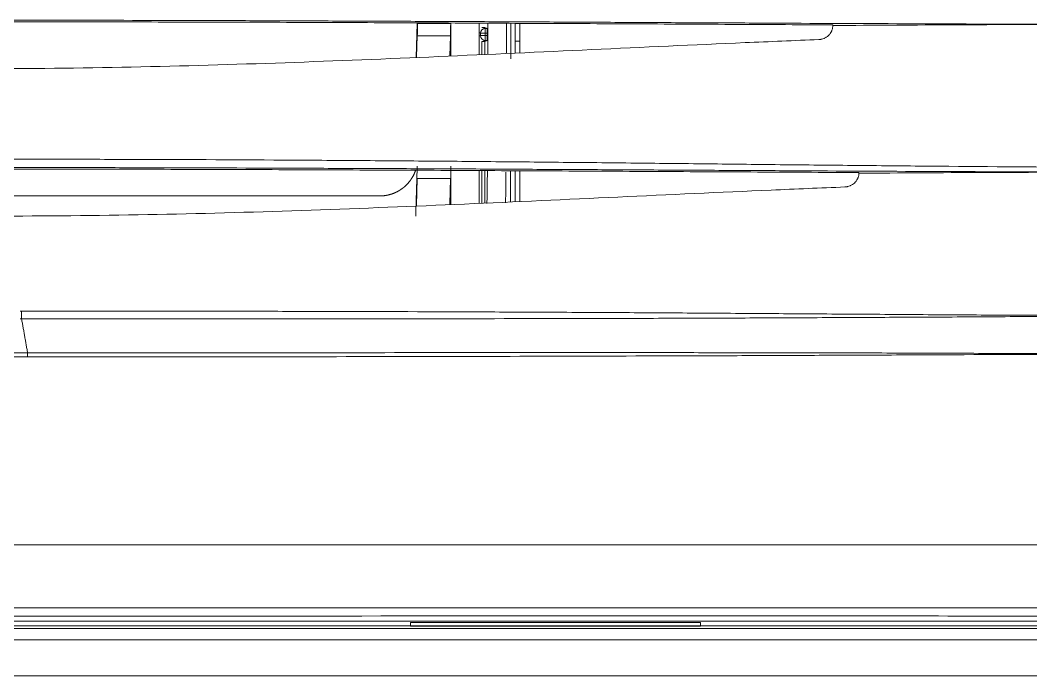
# Model space of a CAD drawing. Header units: millimetres. Extents: x 70151 to 230897, y 35202 to 113211.
# Drawn here: x 171888.5 to 171995.3, y 68316 to 68385.2 of the extents above; entities that cross this region are included whole.
import ezdxf

# ---------------------------------------------------------------- set-up
doc = ezdxf.new("R2010")
doc.units = ezdxf.units.MM
doc.header["$LTSCALE"] = 50
doc.layers.add('2-con', color=2, linetype='Continuous')
doc.layers.add('mark-B', color=2, linetype='Continuous', lineweight=20)

# ---------------------------------------------------------------- blocks, each defined once
blk = doc.blocks.new('무풍1way 일반')
at = {"layer": 'mark-B'}
for p, q in [((-514.56, -24.85), (-451.1, -24.85)), ((-514.56, -24.85), (-451.1, -24.85)), ((0, -25.36), (-514.56, -25.36)), ((0, -25.36), (-514.56, -25.36)), ((-451.1, -24.85), (-420.47, -24.85)), ((-451.1, -24.85), (-420.47, -24.85)), ((-420.47, -24.85), (0, -24.85)), ((-420.47, -24.85), (0, -24.85)), ((-380.01, -53.26), (380.01, -53.26)), ((380.01, -53.69), (-380.01, -53.69)), ((-424.71, -73.39), (-424.71, -69.38)), ((-424.61, -69.38), (-424.69, -72.08)), ((-421.18, -72.08), (-421.09, -69.23)), ((-432.03, -72.91), (-432.03, -69.68)), ((-432.03, -72.91), (-432.03, -69.68)), ((-431.52, -69.66), (-431.52, -72.91)), ((-431.52, -69.66), (-431.52, -72.91)), ((-431.02, -69.64), (-431.02, -72.92)), ((-431.02, -69.64), (-431.02, -72.92)), ((-428.32, -69.53), (-428.32, -72.93)), ((-428.01, -72.93), (-428.01, -69.52)), ((-427.72, -72.93), (-427.72, -69.5)), ((-258.56, -70.25), (-417.21, -70.25)), ((-424.69, -72.08), (-421.18, -72.08)), ((-432.03, -86.61), (-432.03, -85.36)), ((-432.03, -86.61), (-432.03, -85.36)), ((-431.52, -85.34), (-431.52, -86.61)), ((-431.52, -85.34), (-431.52, -86.61)), ((-431.05, -88.48), (-431.05, -84.74)), ((-431.05, -88.48), (-431.05, -84.74)), ((-430.59, -85.3), (-430.59, -88.49)), ((-428.63, -88.49), (-428.63, -85.22)), ((-428.32, -85.2), (-428.32, -86.56)), ((-428.01, -86.57), (-428.01, -85.19)), ((-427.72, -88.5), (-427.72, -85.18)), ((-424.71, -88.45), (-424.71, -85.06)), ((-424.63, -85.05), (-424.69, -87.14)), ((-421.18, -87.14), (-421.11, -84.91)), ((-421.17, -88.45), (-421.06, -84.91)), ((-431.52, -86.61), (-432.03, -86.61)), ((-432.03, -86.61), (-432.03, -88.48)), ((-431.52, -86.61), (-432.03, -86.61)), ((-432.03, -86.61), (-432.03, -88.48)), ((-431.52, -88.48), (-431.52, -86.61)), ((-431.52, -88.48), (-431.52, -86.61)), ((-428.56, -87.18), (-428.36, -87.18)), ((-428.56, -87.18), (-428.56, -87.43)), ((-428.36, -87.43), (-428.56, -87.43)), ((-428.32, -86.56), (-428.55, -86.68)), ((-428.36, -86.68), (-428.55, -86.68)), ((-428.13, -86.56), (-428.36, -86.68)), ((-428.36, -86.68), (-428.36, -87.18)), ((-428.36, -87.18), (-427.86, -87.18)), ((-428.36, -87.18), (-428.36, -87.43)), ((-427.86, -87.43), (-428.36, -87.43)), ((-428.36, -87.43), (-428.36, -87.93)), ((-427.72, -87.11), (-427.86, -87.18)), ((-427.86, -87.18), (-427.86, -87.43)), ((-427.86, -87.43), (-427.72, -87.5)), ((-424.69, -87.14), (-421.18, -87.14)), ((-428.55, -87.93), (-428.36, -87.93)), ((-428.55, -87.93), (-428.32, -88.05)), ((-428.36, -87.93), (-428.13, -88.05)), ((-424.71, -88.45), (-421.19, -88.45))]:
    blk.add_line(p, q, dxfattribs=at)
for centre, major_axis, ratio, start_param, end_param in [((-428.36, -87.18), (0.225, -0.449), 0.99981, 1.107255, 2.677899), ((-428.36, -87.43), (-0.225, -0.449), 0.99981, 0.463693, 2.034337), ((-424.68, -88.45), (0, -1.51), 0.017455, 3.665191, 4.712389), ((-421.17, -88.45), (0, -1.51), 0.017455, 3.665191, 4.712389)]:
    blk.add_ellipse(centre, major_axis=major_axis, ratio=ratio, start_param=start_param, end_param=end_param, dxfattribs=at)
for points, degree, knots in [([(0, -19.59), (-85.67, -19.59), (-192.75, -19.59), (-321.25, -19.59), (-385.5, -19.59), (-449.76, -19.59), (-492.59, -19.59), (-514.01, -19.59)], 3, [0, 0, 0, 0, 0.5, 0.625, 0.75, 0.875, 1, 1, 1, 1]), ([(0, -19.59), (-85.67, -19.59), (-192.75, -19.59), (-321.25, -19.59), (-385.5, -19.59), (-449.76, -19.59), (-492.59, -19.59), (-514.01, -19.59)], 3, [0, 0, 0, 0, 0.5, 0.625, 0.75, 0.875, 1, 1, 1, 1]), ([(-512.29, -23.37), (-490.94, -23.37), (-469.6, -23.37), (-426.91, -23.37), (-405.56, -23.37), (-362.87, -23.37), (-341.53, -23.37), (-298.84, -23.37), (-192.11, -23.37), (-85.38, -23.37), (0, -23.37)], 3, [0, 0, 0, 0, 0.125, 0.125, 0.25, 0.25, 0.375, 0.375, 0.5, 1, 1, 1, 1]), ([(-512.29, -23.37), (-490.94, -23.37), (-469.6, -23.37), (-426.91, -23.37), (-405.56, -23.37), (-362.87, -23.37), (-341.53, -23.37), (-298.84, -23.37), (-192.11, -23.37), (-85.38, -23.37), (0, -23.37)], 3, [0, 0, 0, 0, 0.125, 0.125, 0.25, 0.25, 0.375, 0.375, 0.5, 1, 1, 1, 1]), ([(0, -24.58), (-85.38, -24.58), (-192.1, -24.58), (-320.17, -24.58), (-362.86, -24.58), (-405.55, -24.58), (-426.89, -24.58), (-469.58, -24.58), (-490.93, -24.58), (-512.27, -24.58)], 3, [0, 0, 0, 0, 0.5, 0.625, 0.75, 0.75, 0.875, 0.875, 1, 1, 1, 1]), ([(0, -24.58), (-85.38, -24.58), (-192.1, -24.58), (-320.17, -24.58), (-362.86, -24.58), (-405.55, -24.58), (-426.89, -24.58), (-469.58, -24.58), (-490.93, -24.58), (-512.27, -24.58)], 3, [0, 0, 0, 0, 0.5, 0.625, 0.75, 0.75, 0.875, 0.875, 1, 1, 1, 1]), ([(-451.1, -25.2), (-451.1, -25.15), (-451.1, -25.1), (-451.1, -25.02), (-451.1, -24.98), (-451.1, -24.92), (-451.1, -24.9), (-451.1, -24.86), (-451.1, -24.86), (-451.1, -24.85)], 3, [0, 0, 0, 0, 0.25, 0.25, 0.5, 0.5, 0.75, 0.75, 1, 1, 1, 1]), ([(-451.1, -25.2), (-451.1, -25.15), (-451.1, -25.1), (-451.1, -25.02), (-451.1, -24.98), (-451.1, -24.92), (-451.1, -24.9), (-451.1, -24.86), (-451.1, -24.86), (-451.1, -24.85)], 3, [0, 0, 0, 0, 0.25, 0.25, 0.5, 0.5, 0.75, 0.75, 1, 1, 1, 1]), ([(-420.47, -24.85), (-420.47, -24.86), (-420.47, -24.86), (-420.47, -24.9), (-420.47, -24.92), (-420.47, -24.98), (-420.47, -25.02), (-420.47, -25.1), (-420.47, -25.15), (-420.47, -25.2)], 3, [0, 0, 0, 0, 0.25, 0.25, 0.5, 0.5, 0.75, 0.75, 1, 1, 1, 1]), ([(-420.47, -24.85), (-420.47, -24.86), (-420.47, -24.86), (-420.47, -24.9), (-420.47, -24.92), (-420.47, -24.98), (-420.47, -25.02), (-420.47, -25.1), (-420.47, -25.15), (-420.47, -25.2)], 3, [0, 0, 0, 0, 0.25, 0.25, 0.5, 0.5, 0.75, 0.75, 1, 1, 1, 1]), ([(-511.17, -25.89), (-510.84, -25.89), (-510.51, -25.89), (-510.01, -25.89), (-509.84, -25.89), (-509.51, -25.89), (-508.68, -25.9), (-507.84, -25.9), (-505.85, -25.9), (-504.52, -25.9), (-501.85, -25.9), (-500.52, -25.9), (-497.86, -25.9), (-491.2, -25.89), (-484.55, -25.89), (-473.9, -25.9), (-468.57, -25.9), (-457.92, -25.9), (-452.6, -25.9), (-425.98, -25.9), (-383.38, -25.89), (-319.48, -25.89), (-234.29, -25.9), (-170.39, -25.9), (-85.2, -25.9), (-42.6, -25.9), (0, -25.9)], 3, [0, 0, 0, 0, 0.001953, 0.001953, 0.00293, 0.00293, 0.003906, 0.007812, 0.007812, 0.015625, 0.015625, 0.023437, 0.023437, 0.03125, 0.0625, 0.0625, 0.09375, 0.09375, 0.125, 0.125, 0.25, 0.375, 0.5, 0.75, 0.75, 1, 1, 1, 1]), ([(0, -26.75), (-42.6, -26.75), (-85.19, -26.75), (-170.39, -26.75), (-234.28, -26.75), (-298.18, -26.75), (-340.78, -26.75), (-362.08, -26.75), (-404.67, -26.75), (-425.97, -26.75), (-452.59, -26.75), (-457.92, -26.75), (-468.57, -26.75), (-473.89, -26.75), (-484.54, -26.75), (-491.2, -26.75), (-497.85, -26.75), (-500.52, -26.75), (-501.85, -26.75), (-504.51, -26.75), (-505.84, -26.75), (-507.84, -26.75), (-508.67, -26.75), (-509.5, -26.75), (-509.83, -26.75), (-510, -26.75), (-510.5, -26.75), (-510.83, -26.75), (-511.17, -26.75)], 3, [0, 0, 0, 0, 0.25, 0.25, 0.5, 0.625, 0.625, 0.75, 0.75, 0.875, 0.875, 0.90625, 0.90625, 0.9375, 0.9375, 0.96875, 0.976562, 0.976562, 0.984375, 0.984375, 0.992187, 0.992187, 0.996094, 0.99707, 0.99707, 0.998047, 0.998047, 1, 1, 1, 1]), ([(-508.58, -33.4), (-487.39, -33.4), (-445.01, -33.4), (-381.43, -33.4), (-317.86, -33.4), (-233.1, -33.4), (-127.14, -33.4), (-42.38, -33.4), (0, -33.4)], 3, [0, 0, 0, 0, 0.125, 0.25, 0.375, 0.5, 0.75, 1, 1, 1, 1]), ([(-510.56, -53.57), (-507.84, -53.57), (-505.12, -53.56), (-499.68, -53.56), (-496.96, -53.55), (-488.8, -53.53), (-483.36, -53.51), (-475.2, -53.47), (-472.48, -53.46), (-467.04, -53.44), (-461.6, -53.41), (-456.16, -53.39), (-450.72, -53.37), (-448, -53.36), (-439.84, -53.34), (-434.4, -53.32), (-423.52, -53.3), (-418.09, -53.29), (-407.21, -53.27), (-401.77, -53.27), (-390.89, -53.26), (-385.45, -53.26), (-380.01, -53.26)], 3, [0, 0, 0, 0, 0.0625, 0.0625, 0.125, 0.125, 0.25, 0.25, 0.3125, 0.3125, 0.375, 0.4375, 0.4375, 0.5, 0.5, 0.625, 0.625, 0.75, 0.75, 0.875, 0.875, 1, 1, 1, 1]), ([(-380.01, -53.69), (-380.01, -53.68), (-380.01, -53.65), (-380.01, -53.59), (-380.01, -53.56), (-380.01, -53.48), (-380.01, -53.44), (-380.01, -53.35), (-380.01, -53.3), (-380.01, -53.26)], 3, [0, 0, 0, 0, 0.25, 0.25, 0.5, 0.5, 0.75, 0.75, 1, 1, 1, 1]), ([(-380.01, -53.69), (-385.45, -53.69), (-390.89, -53.7), (-401.77, -53.7), (-407.21, -53.7), (-418.09, -53.7), (-423.52, -53.71), (-431.68, -53.71), (-434.4, -53.71), (-439.84, -53.71), (-442.56, -53.71), (-448, -53.71), (-450.72, -53.7), (-456.16, -53.7), (-458.88, -53.69), (-464.32, -53.68), (-467.04, -53.68), (-472.48, -53.66), (-475.2, -53.65), (-480.64, -53.63), (-483.36, -53.62), (-488.8, -53.6), (-491.52, -53.6), (-496.96, -53.58), (-499.68, -53.58), (-505.12, -53.57), (-507.84, -53.57), (-510.56, -53.57)], 3, [0, 0, 0, 0, 0.125, 0.125, 0.25, 0.25, 0.375, 0.375, 0.4375, 0.4375, 0.5, 0.5, 0.5625, 0.5625, 0.625, 0.625, 0.6875, 0.6875, 0.75, 0.75, 0.8125, 0.8125, 0.875, 0.875, 0.9375, 0.9375, 1, 1, 1, 1]), ([(-509.85, -57.58), (-508.48, -57.58), (-507.12, -57.58), (-504.4, -57.58), (-503.03, -57.58), (-500.31, -57.57), (-498.95, -57.57), (-496.23, -57.56), (-494.86, -57.55), (-492.14, -57.54), (-490.78, -57.54), (-488.06, -57.53), (-486.7, -57.52), (-482.62, -57.5), (-479.9, -57.48), (-474.47, -57.45), (-471.75, -57.44), (-466.32, -57.41), (-463.61, -57.4), (-458.18, -57.37), (-455.47, -57.36), (-450.04, -57.34), (-447.33, -57.33), (-439.19, -57.31), (-433.76, -57.3), (-422.91, -57.28), (-417.47, -57.28), (-409.32, -57.27), (-406.6, -57.27), (-402.52, -57.26), (-401.16, -57.26), (-398.44, -57.26), (-397.08, -57.26), (-393, -57.26), (-390.27, -57.26), (-386.19, -57.26), (-384.15, -57.26), (-381.76, -57.26), (-380.74, -57.26), (-380.06, -57.26), (-379.72, -57.26), (-379.38, -57.26)], 3, [0, 0, 0, 0, 0.03125, 0.03125, 0.0625, 0.0625, 0.09375, 0.09375, 0.125, 0.125, 0.15625, 0.15625, 0.1875, 0.1875, 0.25, 0.25, 0.3125, 0.3125, 0.375, 0.375, 0.4375, 0.4375, 0.5, 0.5, 0.625, 0.625, 0.75, 0.75, 0.8125, 0.8125, 0.84375, 0.84375, 0.875, 0.875, 0.9375, 0.9375, 0.96875, 0.984375, 0.992188, 0.992188, 1, 1, 1, 1]), ([(-379.38, -58.09), (-382.1, -58.09), (-384.83, -58.09), (-390.28, -58.09), (-393, -58.09), (-397.08, -58.08), (-398.44, -58.08), (-401.16, -58.08), (-402.52, -58.07), (-406.6, -58.07), (-409.32, -58.06), (-417.48, -58.04), (-422.91, -58.03), (-431.05, -57.99), (-433.77, -57.98), (-439.19, -57.95), (-441.9, -57.94), (-447.33, -57.9), (-450.04, -57.89), (-455.47, -57.85), (-458.18, -57.83), (-463.61, -57.79), (-466.32, -57.78), (-471.75, -57.74), (-474.47, -57.72), (-479.9, -57.68), (-482.62, -57.67), (-486.7, -57.65), (-488.06, -57.64), (-490.78, -57.63), (-493.5, -57.61), (-496.22, -57.61), (-498.95, -57.6), (-500.31, -57.59), (-503.03, -57.59), (-504.4, -57.59), (-506.44, -57.58), (-507.46, -57.58), (-508.48, -57.58), (-508.99, -57.58), (-509.16, -57.58), (-509.5, -57.58), (-509.67, -57.58), (-509.85, -57.58)], 3, [0, 0, 0, 0, 0.0625, 0.0625, 0.125, 0.125, 0.15625, 0.15625, 0.1875, 0.1875, 0.25, 0.25, 0.375, 0.375, 0.4375, 0.4375, 0.5, 0.5, 0.5625, 0.5625, 0.625, 0.625, 0.6875, 0.6875, 0.75, 0.75, 0.8125, 0.8125, 0.84375, 0.84375, 0.875, 0.90625, 0.90625, 0.9375, 0.9375, 0.96875, 0.96875, 0.984375, 0.992187, 0.992187, 0.996094, 0.996094, 1, 1, 1, 1]), ([(-379.38, -58.09), (-379.38, -58.07), (-379.38, -58.04), (-379.38, -57.97), (-379.38, -57.93), (-379.38, -57.85), (-379.38, -57.81), (-379.38, -57.73), (-379.38, -57.68), (-379.38, -57.6), (-379.38, -57.56), (-379.38, -57.48), (-379.38, -57.45), (-379.38, -57.38), (-379.38, -57.35), (-379.38, -57.3), (-379.38, -57.27), (-379.38, -57.26)], 3, [0, 0, 0, 0, 0.125, 0.125, 0.25, 0.25, 0.375, 0.375, 0.5, 0.5, 0.625, 0.625, 0.75, 0.75, 0.875, 0.875, 1, 1, 1, 1]), ([(-379.23, -58.09), (-379.23, -58.09), (-379.23, -58.09), (-379.28, -58.09), (-379.33, -58.09), (-379.38, -58.09)], 3, [0, 0, 0, 0, 0.000281, 0.000281, 1, 1, 1, 1]), ([(-377.46, -68.13), (-382.88, -68.13), (-393.72, -68.25), (-409.96, -68.72), (-426.17, -69.38), (-442.36, -70.13), (-455.76, -70.76), (-463.76, -71.09), (-466.36, -71.2)], 3, [0, 0, 0, 0, 0.182438, 0.364876, 0.547314, 0.729752, 0.91219, 1, 1, 1, 1]), ([(-430.55, -72.77), (-430.55, -72.52), (-430.53, -71.02), (-430.51, -69.75), (-430.51, -69.53)], 2, [0, 0, 0, 0.141392, 0.848356, 1, 1, 1]), ([(-428.59, -72.9), (-428.59, -72.72), (-428.58, -72.55), (-428.58, -71.95), (-428.57, -71.53), (-428.56, -70.93), (-428.56, -70.73), (-428.56, -70.44), (-428.55, -70.3), (-428.55, -70.14), (-428.55, -70.06), (-428.55, -70.02), (-428.55, -69.99), (-428.55, -69.98), (-428.55, -69.98), (-428.55, -69.98), (-428.55, -69.98), (-428.55, -69.98), (-428.55, -69.98), (-428.55, -69.97), (-428.55, -69.97), (-428.54, -69.81), (-428.54, -69.63), (-428.54, -69.46)], 3, [0, 0, 0, 0, 0.130511, 0.130511, 0.44883, 0.44883, 0.607989, 0.607989, 0.687569, 0.727359, 0.747254, 0.757201, 0.762175, 0.764662, 0.765905, 0.766527, 0.766838, 0.766993, 0.767071, 0.767071, 0.767149, 0.767149, 1, 1, 1, 1]), ([(-417.21, -70.25), (-417.22, -70.25), (-417.24, -70.25), (-417.27, -70.25), (-417.3, -70.25), (-417.33, -70.25), (-417.36, -70.26), (-417.4, -70.26), (-417.43, -70.26), (-417.46, -70.26), (-417.49, -70.26), (-417.52, -70.26), (-417.55, -70.27), (-417.58, -70.27), (-417.61, -70.27), (-417.64, -70.28), (-417.67, -70.28), (-417.7, -70.28), (-417.73, -70.29), (-417.76, -70.29), (-417.79, -70.29), (-417.82, -70.3), (-417.85, -70.3), (-417.88, -70.31), (-417.91, -70.31), (-417.94, -70.32), (-417.97, -70.32), (-418, -70.33), (-418.03, -70.34), (-418.06, -70.34), (-418.09, -70.35), (-418.12, -70.36), (-418.15, -70.36), (-418.18, -70.37), (-418.21, -70.38), (-418.24, -70.39), (-418.26, -70.39), (-418.29, -70.4), (-418.32, -70.41), (-418.35, -70.42), (-418.38, -70.43), (-418.41, -70.43), (-418.44, -70.44), (-418.46, -70.45), (-418.49, -70.46), (-418.52, -70.47), (-418.55, -70.48), (-418.58, -70.49), (-418.6, -70.5), (-418.63, -70.51), (-418.66, -70.52), (-418.69, -70.53), (-418.71, -70.54), (-418.74, -70.56), (-418.77, -70.57), (-418.8, -70.58), (-418.82, -70.59), (-418.85, -70.6), (-418.88, -70.61), (-418.9, -70.63), (-418.93, -70.64), (-418.96, -70.65), (-418.98, -70.66), (-419.01, -70.68), (-419.03, -70.69), (-419.06, -70.7), (-419.09, -70.72), (-419.11, -70.73), (-419.14, -70.74), (-419.16, -70.76), (-419.19, -70.77), (-419.21, -70.79), (-419.24, -70.8), (-419.26, -70.82), (-419.29, -70.83), (-419.31, -70.85), (-419.34, -70.86), (-419.36, -70.88), (-419.38, -70.89), (-419.41, -70.91), (-419.43, -70.92), (-419.46, -70.94), (-419.48, -70.96), (-419.5, -70.97), (-419.53, -70.99), (-419.55, -71), (-419.57, -71.02), (-419.59, -71.04), (-419.62, -71.05), (-419.64, -71.07), (-419.66, -71.09), (-419.68, -71.11), (-419.71, -71.12), (-419.73, -71.14), (-419.75, -71.16), (-419.77, -71.18), (-419.79, -71.2), (-419.82, -71.21), (-419.84, -71.23), (-419.86, -71.25), (-419.88, -71.27), (-419.9, -71.29), (-419.92, -71.31), (-419.94, -71.33), (-419.96, -71.34), (-419.98, -71.36), (-420, -71.38), (-420.02, -71.4), (-420.05, -71.43), (-420.08, -71.46), (-420.11, -71.5), (-420.15, -71.53), (-420.18, -71.57), (-420.22, -71.61), (-420.25, -71.65), (-420.28, -71.69), (-420.32, -71.73), (-420.35, -71.77), (-420.38, -71.81), (-420.41, -71.85), (-420.44, -71.89), (-420.48, -71.94), (-420.51, -71.98), (-420.53, -72.02), (-420.56, -72.07), (-420.59, -72.11), (-420.62, -72.16), (-420.65, -72.2), (-420.67, -72.25), (-420.7, -72.29), (-420.73, -72.34), (-420.75, -72.39), (-420.78, -72.44), (-420.8, -72.48), (-420.82, -72.53), (-420.85, -72.58), (-420.87, -72.63), (-420.89, -72.68), (-420.91, -72.73), (-420.93, -72.78), (-420.95, -72.83), (-420.97, -72.88), (-420.99, -72.92), (-420.99, -72.95), (-421, -72.96)], 3, [0, 0, 0, 0, 0.006246, 0.012486, 0.018719, 0.024946, 0.031167, 0.037381, 0.043589, 0.049791, 0.055986, 0.062175, 0.068358, 0.074534, 0.080704, 0.086867, 0.093024, 0.099175, 0.10532, 0.111458, 0.11759, 0.123716, 0.129835, 0.135948, 0.142055, 0.148155, 0.154249, 0.160337, 0.166418, 0.172494, 0.178563, 0.184625, 0.190682, 0.196732, 0.202776, 0.208813, 0.214844, 0.22087, 0.226888, 0.232901, 0.238907, 0.244907, 0.250901, 0.256889, 0.26287, 0.268845, 0.274814, 0.280777, 0.286734, 0.292684, 0.298628, 0.304566, 0.310497, 0.316423, 0.322342, 0.328255, 0.334162, 0.340063, 0.345958, 0.351846, 0.357728, 0.363604, 0.369474, 0.375338, 0.381195, 0.387047, 0.392892, 0.398731, 0.404564, 0.410391, 0.416212, 0.422027, 0.427835, 0.433637, 0.439434, 0.445224, 0.451008, 0.456786, 0.462558, 0.468323, 0.474083, 0.479837, 0.485584, 0.491326, 0.497061, 0.50279, 0.508514, 0.514231, 0.519942, 0.525647, 0.531346, 0.537039, 0.542726, 0.548407, 0.554082, 0.559751, 0.565414, 0.571071, 0.576721, 0.582366, 0.588005, 0.593638, 0.599265, 0.604886, 0.610501, 0.616109, 0.621712, 0.627309, 0.6329, 0.643219, 0.653558, 0.663917, 0.674297, 0.684697, 0.695117, 0.705558, 0.71602, 0.726502, 0.737004, 0.747527, 0.758071, 0.768636, 0.779221, 0.789826, 0.800453, 0.8111, 0.821768, 0.832457, 0.843166, 0.853897, 0.864648, 0.87542, 0.886213, 0.897027, 0.907862, 0.918718, 0.929595, 0.940493, 0.951412, 0.962353, 0.973314, 0.984297, 0.9953, 1, 1, 1, 1]), ([(-467.83, -72.58), (-467.82, -72.49), (-467.8, -72.4), (-467.77, -72.27), (-467.76, -72.23), (-467.73, -72.17), (-467.72, -72.14), (-467.71, -72.1), (-467.7, -72.08), (-467.65, -71.98), (-467.6, -71.9), (-467.52, -71.79), (-467.49, -71.75), (-467.44, -71.7), (-467.43, -71.68), (-467.4, -71.65), (-467.38, -71.63), (-467.3, -71.56), (-467.22, -71.5), (-467.11, -71.42), (-467.07, -71.4), (-466.98, -71.36), (-466.94, -71.34), (-466.82, -71.28), (-466.73, -71.25), (-466.61, -71.23), (-466.59, -71.22), (-466.55, -71.22), (-466.52, -71.21), (-466.45, -71.2), (-466.41, -71.2), (-466.36, -71.2)], 3, [0, 0, 0, 0, 0.125, 0.125, 0.1875, 0.1875, 0.21875, 0.21875, 0.25, 0.25, 0.375, 0.375, 0.4375, 0.4375, 0.46875, 0.46875, 0.5, 0.5, 0.625, 0.625, 0.6875, 0.6875, 0.75, 0.75, 0.875, 0.875, 0.90625, 0.90625, 0.9375, 0.9375, 1, 1, 1, 1]), ([(-376.39, -74.13), (-376.48, -74.13), (-376.57, -74.13), (-376.74, -74.13), (-376.99, -74.13), (-377.59, -74.13), (-378.78, -74.13), (-381.16, -74.13), (-383.21, -74.13), (-387.29, -74.12), (-390.02, -74.11), (-398.19, -74.09), (-403.63, -74.06), (-411.79, -74.01), (-414.51, -73.99), (-418.59, -73.96), (-419.95, -73.95), (-422.67, -73.93), (-424.03, -73.92), (-428.1, -73.88), (-430.82, -73.86), (-436.26, -73.8), (-438.97, -73.78), (-444.4, -73.72), (-447.12, -73.69), (-452.55, -73.63), (-455.27, -73.6), (-460.7, -73.54), (-463.42, -73.51), (-468.85, -73.46), (-471.57, -73.43), (-479.72, -73.36), (-485.16, -73.32), (-493.33, -73.27), (-496.05, -73.26), (-501.5, -73.24), (-504.22, -73.24), (-506.95, -73.24)], 3, [0, 0, 0, 0, 0.001953, 0.001953, 0.003906, 0.007812, 0.015625, 0.03125, 0.0625, 0.0625, 0.125, 0.125, 0.25, 0.25, 0.3125, 0.3125, 0.34375, 0.34375, 0.375, 0.375, 0.4375, 0.4375, 0.5, 0.5, 0.5625, 0.5625, 0.625, 0.625, 0.6875, 0.6875, 0.75, 0.75, 0.875, 0.875, 0.9375, 0.9375, 1, 1, 1, 1]), ([(-467.83, -72.65), (-472.17, -72.68), (-476.51, -72.71), (-483.02, -72.74), (-485.19, -72.74), (-489.53, -72.76), (-491.71, -72.77), (-493.88, -72.77)], 3, [0, 0, 0, 0, 0.5, 0.5, 0.75, 0.75, 1, 1, 1, 1]), ([(-493.88, -72.77), (-488.98, -72.78), (-484.08, -72.8), (-474.29, -72.84), (-469.39, -72.86), (-462.06, -72.9), (-459.61, -72.92), (-454.72, -72.94), (-452.28, -72.96), (-447.39, -72.98), (-444.95, -73), (-440.06, -73.03), (-435.17, -73.05), (-430.28, -73.08), (-425.39, -73.11), (-422.94, -73.12), (-418.05, -73.14), (-415.6, -73.15), (-410.7, -73.17), (-408.25, -73.18), (-400.91, -73.21), (-396.01, -73.22), (-388.66, -73.24), (-386.2, -73.24), (-381.3, -73.25), (-378.85, -73.25), (-376.39, -73.25)], 3, [0, 0, 0, 0, 0.125, 0.125, 0.25, 0.25, 0.3125, 0.3125, 0.375, 0.375, 0.4375, 0.4375, 0.5, 0.5625, 0.5625, 0.625, 0.625, 0.6875, 0.6875, 0.75, 0.75, 0.875, 0.875, 0.9375, 0.9375, 1, 1, 1, 1]), ([(-376.58, -73.08), (-378.49, -73.08), (-380.39, -73.08), (-383.25, -73.08), (-384.2, -73.08), (-386.1, -73.07), (-387.06, -73.07), (-391.82, -73.07), (-395.62, -73.06), (-403.23, -73.04), (-407.03, -73.02), (-414.64, -72.99), (-418.44, -72.98), (-426.04, -72.94), (-429.84, -72.92), (-437.43, -72.88), (-441.23, -72.86), (-448.82, -72.82), (-452.62, -72.8), (-460.21, -72.76), (-464.01, -72.74), (-467.81, -72.72)], 3, [0, 0, 0, 0, 0.0625, 0.0625, 0.09375, 0.09375, 0.125, 0.125, 0.25, 0.25, 0.375, 0.375, 0.5, 0.5, 0.625, 0.625, 0.75, 0.75, 0.875, 0.875, 1, 1, 1, 1]), ([(-374.7, -83.69), (-380.13, -83.69), (-390.97, -83.81), (-407.21, -84.29), (-423.42, -84.95), (-439.61, -85.7), (-453, -86.32), (-461.01, -86.66), (-463.61, -86.76)], 3, [0, 0, 0, 0, 0.182428, 0.364856, 0.547284, 0.729713, 0.912141, 1, 1, 1, 1]), ([(-465.08, -88.15), (-465.07, -88.06), (-465.05, -87.97), (-465.02, -87.84), (-465, -87.79), (-464.98, -87.73), (-464.97, -87.71), (-464.95, -87.67), (-464.94, -87.65), (-464.89, -87.54), (-464.85, -87.46), (-464.77, -87.35), (-464.74, -87.32), (-464.69, -87.27), (-464.68, -87.25), (-464.64, -87.21), (-464.63, -87.2), (-464.54, -87.12), (-464.47, -87.06), (-464.35, -86.99), (-464.31, -86.96), (-464.23, -86.92), (-464.19, -86.9), (-464.06, -86.85), (-463.97, -86.82), (-463.86, -86.79), (-463.84, -86.79), (-463.79, -86.78), (-463.77, -86.78), (-463.7, -86.77), (-463.65, -86.76), (-463.61, -86.76)], 3, [0, 0, 0, 0, 0.125, 0.125, 0.1875, 0.1875, 0.21875, 0.21875, 0.25, 0.25, 0.375, 0.375, 0.4375, 0.4375, 0.46875, 0.46875, 0.5, 0.5, 0.625, 0.625, 0.6875, 0.6875, 0.75, 0.75, 0.875, 0.875, 0.90625, 0.90625, 0.9375, 0.9375, 1, 1, 1, 1]), ([(-428.55, -86.68), (-428.55, -86.68), (-428.55, -86.68), (-428.55, -86.68), (-428.55, -86.68), (-428.55, -86.68), (-428.55, -86.68), (-428.55, -86.68), (-428.55, -86.68), (-428.55, -86.69), (-428.55, -86.69), (-428.55, -86.69), (-428.55, -86.69), (-428.55, -86.69), (-428.55, -86.7), (-428.55, -86.7), (-428.55, -86.7), (-428.55, -86.71), (-428.55, -86.71), (-428.55, -86.71), (-428.55, -86.71), (-428.55, -86.72), (-428.55, -86.72), (-428.55, -86.73), (-428.55, -86.73), (-428.55, -86.73), (-428.55, -86.74), (-428.55, -86.74), (-428.55, -86.75), (-428.55, -86.75), (-428.55, -86.75), (-428.55, -86.76), (-428.55, -86.76), (-428.55, -86.77), (-428.55, -86.77), (-428.55, -86.77), (-428.55, -86.78), (-428.55, -86.78), (-428.55, -86.79), (-428.55, -86.79), (-428.55, -86.8), (-428.55, -86.8), (-428.55, -86.8), (-428.55, -86.81), (-428.55, -86.81), (-428.55, -86.82), (-428.55, -86.82), (-428.55, -86.83), (-428.55, -86.84), (-428.55, -86.86), (-428.55, -86.88), (-428.55, -86.9), (-428.55, -86.92), (-428.55, -86.94), (-428.55, -86.96), (-428.55, -86.98), (-428.55, -87), (-428.56, -87.03), (-428.56, -87.05), (-428.56, -87.07), (-428.56, -87.09), (-428.56, -87.11), (-428.56, -87.14), (-428.56, -87.16), (-428.56, -87.17), (-428.56, -87.18)], 3, [0, 0, 0, 0, 0.014183, 0.028219, 0.042108, 0.055849, 0.069444, 0.082891, 0.09619, 0.109343, 0.122348, 0.135206, 0.147917, 0.160481, 0.172897, 0.185166, 0.197288, 0.209263, 0.22109, 0.23277, 0.244303, 0.255689, 0.266927, 0.278018, 0.288962, 0.299759, 0.310409, 0.320911, 0.331266, 0.341473, 0.351534, 0.361447, 0.371213, 0.380832, 0.390304, 0.399628, 0.408805, 0.417835, 0.426717, 0.435453, 0.444041, 0.452482, 0.460775, 0.468922, 0.476921, 0.484773, 0.492478, 0.500035, 0.530939, 0.561655, 0.592185, 0.622529, 0.652685, 0.682655, 0.712438, 0.742034, 0.771443, 0.800666, 0.829702, 0.858552, 0.887215, 0.915691, 0.943981, 0.972084, 1, 1, 1, 1]), ([(-428.56, -87.43), (-428.56, -87.43), (-428.56, -87.44), (-428.56, -87.45), (-428.56, -87.46), (-428.56, -87.47), (-428.56, -87.48), (-428.56, -87.49), (-428.56, -87.5), (-428.56, -87.51), (-428.56, -87.52), (-428.56, -87.53), (-428.56, -87.54), (-428.56, -87.56), (-428.56, -87.57), (-428.56, -87.58), (-428.56, -87.59), (-428.55, -87.6), (-428.55, -87.61), (-428.55, -87.62), (-428.55, -87.63), (-428.55, -87.64), (-428.55, -87.65), (-428.55, -87.66), (-428.55, -87.67), (-428.55, -87.68), (-428.55, -87.69), (-428.55, -87.7), (-428.55, -87.71), (-428.55, -87.72), (-428.55, -87.73), (-428.55, -87.74), (-428.55, -87.75), (-428.55, -87.75), (-428.55, -87.76), (-428.55, -87.77), (-428.55, -87.78), (-428.55, -87.79), (-428.55, -87.8), (-428.55, -87.81), (-428.55, -87.82), (-428.55, -87.83), (-428.55, -87.83), (-428.55, -87.84), (-428.55, -87.85), (-428.55, -87.86), (-428.55, -87.87), (-428.55, -87.88), (-428.55, -87.88), (-428.55, -87.89), (-428.55, -87.9), (-428.55, -87.91), (-428.55, -87.91), (-428.55, -87.92), (-428.55, -87.92), (-428.55, -87.92), (-428.55, -87.93), (-428.55, -87.93), (-428.55, -87.93), (-428.55, -87.93)], 3, [0, 0, 0, 0, 0.013534, 0.027113, 0.040736, 0.054403, 0.068114, 0.081869, 0.095669, 0.109512, 0.1234, 0.137332, 0.151308, 0.165329, 0.179393, 0.193502, 0.207655, 0.221852, 0.236093, 0.250379, 0.264708, 0.279082, 0.2935, 0.307962, 0.322469, 0.337019, 0.351614, 0.366253, 0.380936, 0.395664, 0.410435, 0.425251, 0.440111, 0.455015, 0.469964, 0.484956, 0.499993, 0.515958, 0.532567, 0.54982, 0.567717, 0.586258, 0.605443, 0.625272, 0.645746, 0.666863, 0.688625, 0.71103, 0.73408, 0.757774, 0.782112, 0.807094, 0.83272, 0.85899, 0.885904, 0.913462, 0.941664, 0.97051, 1, 1, 1, 1]), ([(-428.32, -86.56), (-428.31, -86.56), (-428.31, -86.56), (-428.29, -86.56), (-428.28, -86.56), (-428.25, -86.56), (-428.23, -86.56), (-428.18, -86.56), (-428.15, -86.56), (-428.13, -86.56)], 3, [0, 0, 0, 0, 0.25, 0.25, 0.5, 0.5, 0.75, 0.75, 1, 1, 1, 1]), ([(-428.13, -86.56), (-428.12, -86.56), (-428.12, -86.56), (-428.11, -86.56), (-428.11, -86.56), (-428.1, -86.56), (-428.09, -86.56), (-428.08, -86.56), (-428.07, -86.56), (-428.06, -86.57), (-428.04, -86.57), (-428.03, -86.57), (-428.02, -86.57), (-428.01, -86.57)], 3, [0, 0, 0, 0, 0.060365, 0.124378, 0.192073, 0.263482, 0.338628, 0.417534, 0.500218, 0.625066, 0.749977, 0.874955, 1, 1, 1, 1]), ([(-491.12, -88.37), (-488.95, -88.37), (-486.78, -88.36), (-482.43, -88.34), (-480.26, -88.33), (-473.75, -88.3), (-469.42, -88.28), (-465.08, -88.25)], 3, [0, 0, 0, 0, 0.25, 0.25, 0.5, 0.5, 1, 1, 1, 1]), ([(-491.12, -88.37), (-486.22, -88.38), (-481.32, -88.4), (-471.53, -88.44), (-466.64, -88.46), (-459.3, -88.49), (-456.86, -88.51), (-451.97, -88.53), (-449.52, -88.54), (-444.63, -88.57), (-442.19, -88.58), (-437.3, -88.61), (-432.41, -88.63), (-427.52, -88.66), (-422.63, -88.68), (-420.18, -88.69), (-415.28, -88.71), (-412.84, -88.72), (-407.94, -88.74), (-405.49, -88.75), (-398.15, -88.78), (-393.25, -88.79), (-385.9, -88.8), (-383.45, -88.81), (-378.55, -88.81), (-376.09, -88.81), (-373.64, -88.81)], 3, [0, 0, 0, 0, 0.125, 0.125, 0.25, 0.25, 0.3125, 0.3125, 0.375, 0.375, 0.4375, 0.4375, 0.5, 0.5625, 0.5625, 0.625, 0.625, 0.6875, 0.6875, 0.75, 0.75, 0.875, 0.875, 0.9375, 0.9375, 1, 1, 1, 1]), ([(-465.06, -88.32), (-461.26, -88.33), (-457.46, -88.35), (-449.87, -88.39), (-446.07, -88.41), (-438.48, -88.45), (-434.68, -88.46), (-427.08, -88.5), (-423.28, -88.52), (-415.68, -88.55), (-411.88, -88.57), (-404.28, -88.59), (-400.47, -88.6), (-392.86, -88.62), (-389.06, -88.63), (-383.35, -88.64), (-381.44, -88.64), (-377.64, -88.64), (-375.73, -88.65), (-373.83, -88.65)], 3, [0, 0, 0, 0, 0.125, 0.125, 0.25, 0.25, 0.375, 0.375, 0.5, 0.5, 0.625, 0.625, 0.75, 0.75, 0.875, 0.875, 0.9375, 0.9375, 1, 1, 1, 1]), ([(-428.13, -88.05), (-428.15, -88.05), (-428.18, -88.05), (-428.23, -88.05), (-428.25, -88.05), (-428.28, -88.05), (-428.29, -88.05), (-428.31, -88.05), (-428.31, -88.05), (-428.32, -88.05)], 3, [0, 0, 0, 0, 0.25, 0.25, 0.5, 0.5, 0.75, 0.75, 1, 1, 1, 1]), ([(-428.01, -88.03), (-428.02, -88.04), (-428.02, -88.04), (-428.03, -88.04), (-428.04, -88.04), (-428.05, -88.04), (-428.05, -88.04), (-428.06, -88.04), (-428.07, -88.04), (-428.08, -88.04), (-428.09, -88.05), (-428.1, -88.05), (-428.12, -88.05), (-428.12, -88.05), (-428.13, -88.05)], 3, [0, 0, 0, 0, 0.071251, 0.142546, 0.213886, 0.285274, 0.35671, 0.428197, 0.499737, 0.60017, 0.70031, 0.80026, 0.900123, 1, 1, 1, 1])]:
    blk.add_open_spline(points, degree=degree, knots=knots, dxfattribs=at)
for points, degree in [([(-451.1, -24.85), (-451.1, -24.84)], 1), ([(-451.1, -24.84), (-420.47, -24.84)], 1), ([(-451.1, -24.85), (-451.1, -24.84)], 1), ([(-451.1, -24.84), (-420.47, -24.84)], 1), ([(-420.47, -25.2), (-430.68, -25.2), (-440.89, -25.2), (-451.1, -25.2)], 3), ([(-420.47, -25.2), (-430.68, -25.2), (-440.89, -25.2), (-451.1, -25.2)], 3), ([(-420.47, -24.84), (-420.47, -24.85)], 1), ([(-420.47, -24.84), (-420.47, -24.85)], 1), ([(-380.01, -53.69), (-379.38, -57.26)], 1), ([(-379.38, -57.26), (-379.33, -57.26), (-379.28, -57.26), (-379.23, -57.26)], 3), ([(-421.17, -73.39), (-421.01, -68.11)], 1), ([(-467.83, -72.65), (-467.83, -72.63), (-467.83, -72.61), (-467.83, -72.58)], 3), ([(-467.81, -72.72), (-467.82, -72.7), (-467.83, -72.68), (-467.83, -72.65)], 3), ([(-465.08, -88.25), (-465.08, -88.22), (-465.08, -88.18), (-465.08, -88.15)], 3), ([(-465.06, -88.32), (-465.07, -88.29), (-465.08, -88.27), (-465.08, -88.25)], 3)]:
    blk.add_open_spline(points, degree=degree, dxfattribs=at)
blk = doc.blocks.new('dpdjzjs')
at = {"layer": 'mark-B', "rotation": 180}
blk.add_blockref('무풍1way 일반', (171509.31, 88288.45), dxfattribs=at)

msp = doc.modelspace()

# ---------------------------------------------------------------- block references
at = {"layer": '2-con'}
msp.add_blockref('dpdjzjs', (0, -19992.04), dxfattribs=at)

doc.saveas('drawing.dxf')
